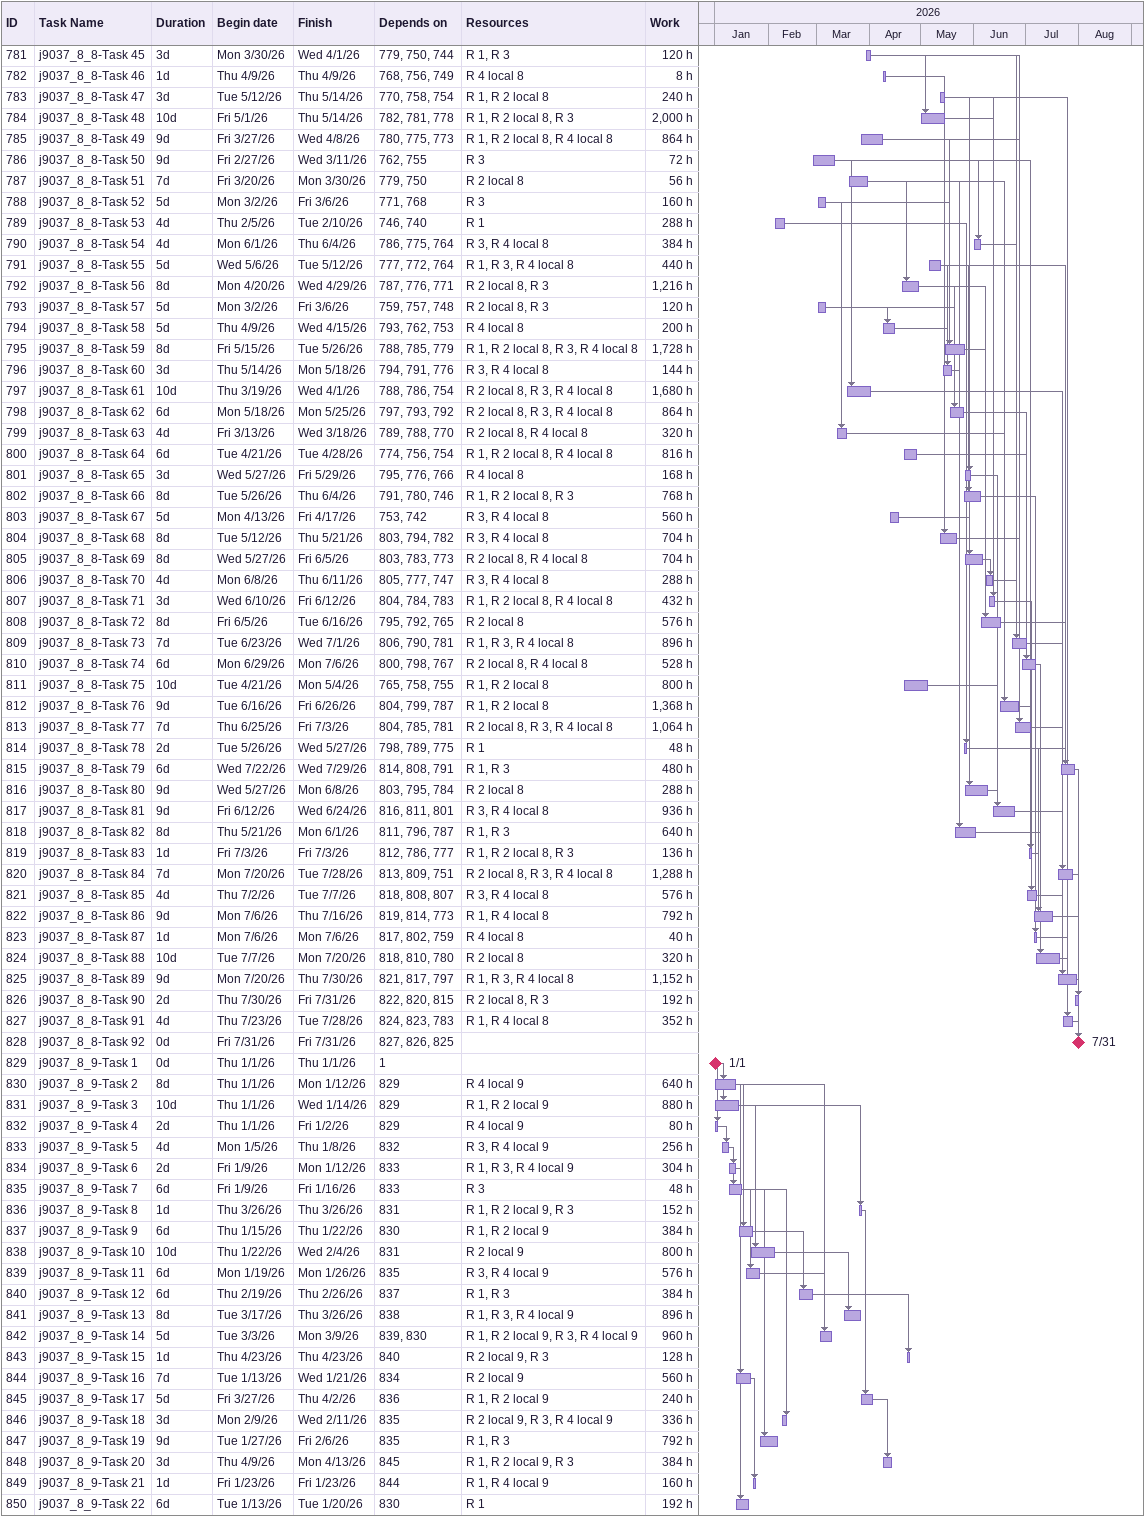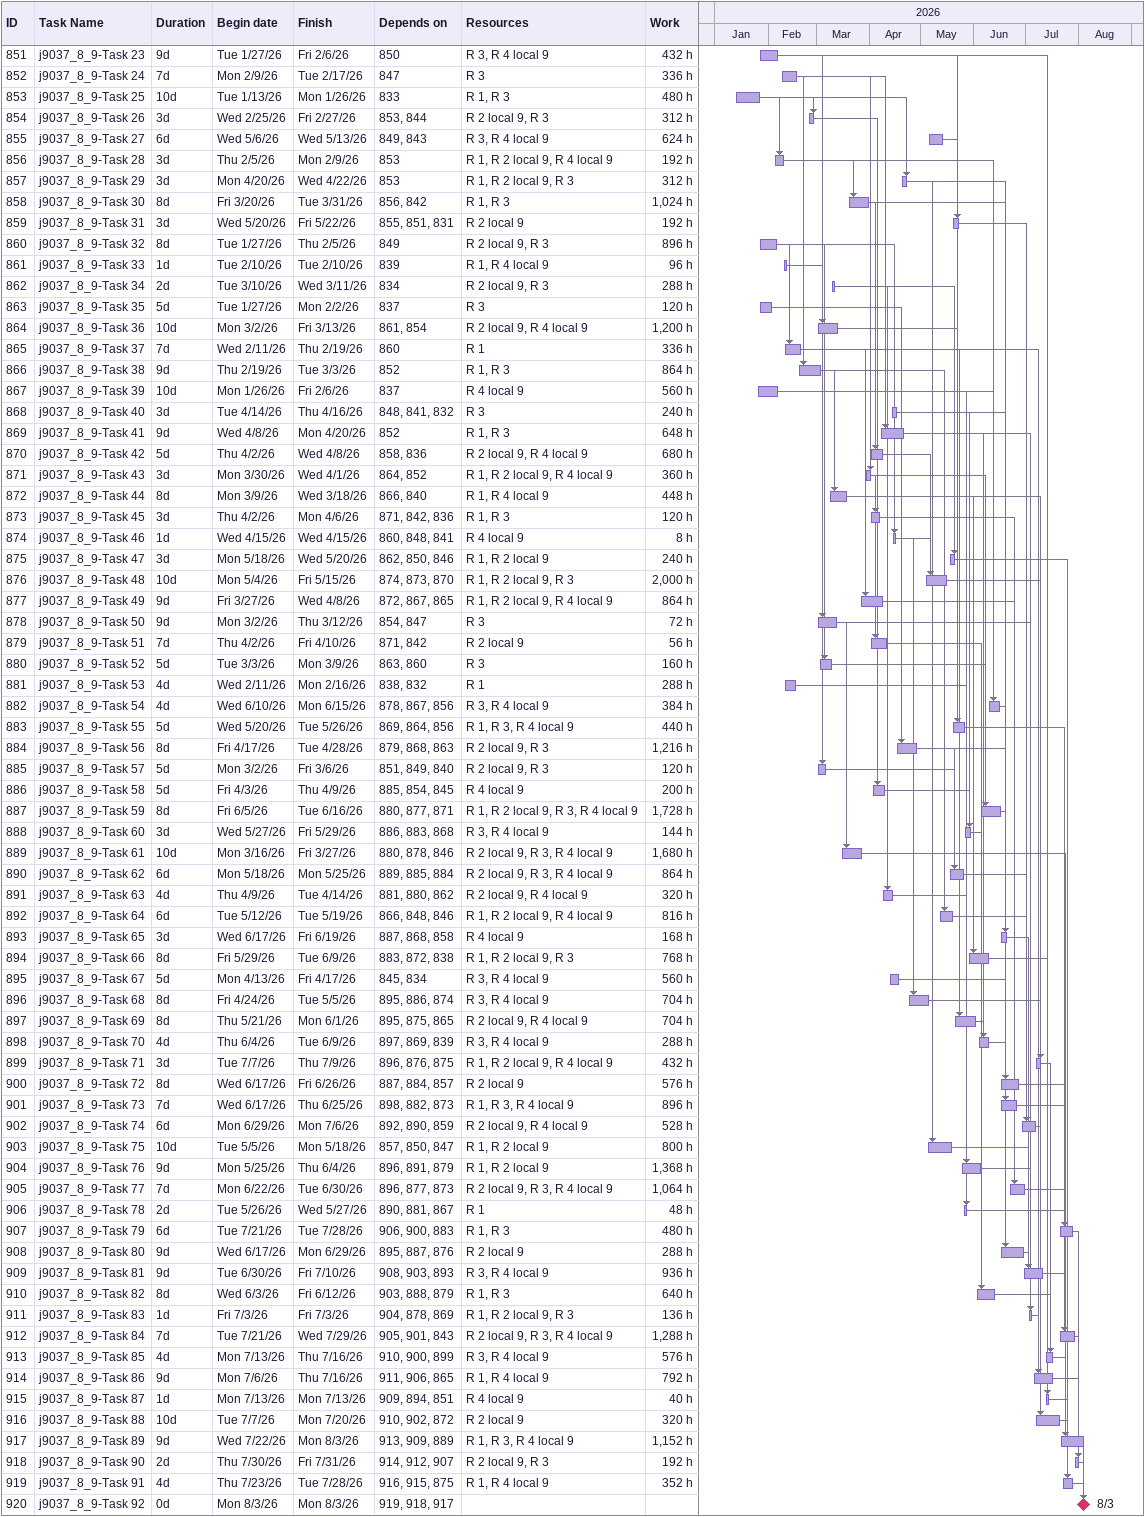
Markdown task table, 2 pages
| ID | Task | Duration | Start | Finish | Predecessors | Resources | Work (h) |
|---|---|---|---|---|---|---|---|
| 781 | j9037_8_8-Task 45 | 3d | 2026-03-30 | 2026-04-01 | 779, 750, 744 | R 1, R 3 | 120 |
| 782 | j9037_8_8-Task 46 | 1d | 2026-04-09 | 2026-04-09 | 768, 756, 749 | R 4 local 8 | 8 |
| 783 | j9037_8_8-Task 47 | 3d | 2026-05-12 | 2026-05-14 | 770, 758, 754 | R 1, R 2 local 8 | 240 |
| 784 | j9037_8_8-Task 48 | 10d | 2026-05-01 | 2026-05-14 | 782, 781, 778 | R 1, R 2 local 8, R 3 | 2000 |
| 785 | j9037_8_8-Task 49 | 9d | 2026-03-27 | 2026-04-08 | 780, 775, 773 | R 1, R 2 local 8, R 4 local 8 | 864 |
| 786 | j9037_8_8-Task 50 | 9d | 2026-02-27 | 2026-03-11 | 762, 755 | R 3 | 72 |
| 787 | j9037_8_8-Task 51 | 7d | 2026-03-20 | 2026-03-30 | 779, 750 | R 2 local 8 | 56 |
| 788 | j9037_8_8-Task 52 | 5d | 2026-03-02 | 2026-03-06 | 771, 768 | R 3 | 160 |
| 789 | j9037_8_8-Task 53 | 4d | 2026-02-05 | 2026-02-10 | 746, 740 | R 1 | 288 |
| 790 | j9037_8_8-Task 54 | 4d | 2026-06-01 | 2026-06-04 | 786, 775, 764 | R 3, R 4 local 8 | 384 |
| 791 | j9037_8_8-Task 55 | 5d | 2026-05-06 | 2026-05-12 | 777, 772, 764 | R 1, R 3, R 4 local 8 | 440 |
| 792 | j9037_8_8-Task 56 | 8d | 2026-04-20 | 2026-04-29 | 787, 776, 771 | R 2 local 8, R 3 | 1216 |
| 793 | j9037_8_8-Task 57 | 5d | 2026-03-02 | 2026-03-06 | 759, 757, 748 | R 2 local 8, R 3 | 120 |
| 794 | j9037_8_8-Task 58 | 5d | 2026-04-09 | 2026-04-15 | 793, 762, 753 | R 4 local 8 | 200 |
| 795 | j9037_8_8-Task 59 | 8d | 2026-05-15 | 2026-05-26 | 788, 785, 779 | R 1, R 2 local 8, R 3, R 4 local 8 | 1728 |
| 796 | j9037_8_8-Task 60 | 3d | 2026-05-14 | 2026-05-18 | 794, 791, 776 | R 3, R 4 local 8 | 144 |
| 797 | j9037_8_8-Task 61 | 10d | 2026-03-19 | 2026-04-01 | 788, 786, 754 | R 2 local 8, R 3, R 4 local 8 | 1680 |
| 798 | j9037_8_8-Task 62 | 6d | 2026-05-18 | 2026-05-25 | 797, 793, 792 | R 2 local 8, R 3, R 4 local 8 | 864 |
| 799 | j9037_8_8-Task 63 | 4d | 2026-03-13 | 2026-03-18 | 789, 788, 770 | R 2 local 8, R 4 local 8 | 320 |
| 800 | j9037_8_8-Task 64 | 6d | 2026-04-21 | 2026-04-28 | 774, 756, 754 | R 1, R 2 local 8, R 4 local 8 | 816 |
| 801 | j9037_8_8-Task 65 | 3d | 2026-05-27 | 2026-05-29 | 795, 776, 766 | R 4 local 8 | 168 |
| 802 | j9037_8_8-Task 66 | 8d | 2026-05-26 | 2026-06-04 | 791, 780, 746 | R 1, R 2 local 8, R 3 | 768 |
| 803 | j9037_8_8-Task 67 | 5d | 2026-04-13 | 2026-04-17 | 753, 742 | R 3, R 4 local 8 | 560 |
| 804 | j9037_8_8-Task 68 | 8d | 2026-05-12 | 2026-05-21 | 803, 794, 782 | R 3, R 4 local 8 | 704 |
| 805 | j9037_8_8-Task 69 | 8d | 2026-05-27 | 2026-06-05 | 803, 783, 773 | R 2 local 8, R 4 local 8 | 704 |
| 806 | j9037_8_8-Task 70 | 4d | 2026-06-08 | 2026-06-11 | 805, 777, 747 | R 3, R 4 local 8 | 288 |
| 807 | j9037_8_8-Task 71 | 3d | 2026-06-10 | 2026-06-12 | 804, 784, 783 | R 1, R 2 local 8, R 4 local 8 | 432 |
| 808 | j9037_8_8-Task 72 | 8d | 2026-06-05 | 2026-06-16 | 795, 792, 765 | R 2 local 8 | 576 |
| 809 | j9037_8_8-Task 73 | 7d | 2026-06-23 | 2026-07-01 | 806, 790, 781 | R 1, R 3, R 4 local 8 | 896 |
| 810 | j9037_8_8-Task 74 | 6d | 2026-06-29 | 2026-07-06 | 800, 798, 767 | R 2 local 8, R 4 local 8 | 528 |
| 811 | j9037_8_8-Task 75 | 10d | 2026-04-21 | 2026-05-04 | 765, 758, 755 | R 1, R 2 local 8 | 800 |
| 812 | j9037_8_8-Task 76 | 9d | 2026-06-16 | 2026-06-26 | 804, 799, 787 | R 1, R 2 local 8 | 1368 |
| 813 | j9037_8_8-Task 77 | 7d | 2026-06-25 | 2026-07-03 | 804, 785, 781 | R 2 local 8, R 3, R 4 local 8 | 1064 |
| 814 | j9037_8_8-Task 78 | 2d | 2026-05-26 | 2026-05-27 | 798, 789, 775 | R 1 | 48 |
| 815 | j9037_8_8-Task 79 | 6d | 2026-07-22 | 2026-07-29 | 814, 808, 791 | R 1, R 3 | 480 |
| 816 | j9037_8_8-Task 80 | 9d | 2026-05-27 | 2026-06-08 | 803, 795, 784 | R 2 local 8 | 288 |
| 817 | j9037_8_8-Task 81 | 9d | 2026-06-12 | 2026-06-24 | 816, 811, 801 | R 3, R 4 local 8 | 936 |
| 818 | j9037_8_8-Task 82 | 8d | 2026-05-21 | 2026-06-01 | 811, 796, 787 | R 1, R 3 | 640 |
| 819 | j9037_8_8-Task 83 | 1d | 2026-07-03 | 2026-07-03 | 812, 786, 777 | R 1, R 2 local 8, R 3 | 136 |
| 820 | j9037_8_8-Task 84 | 7d | 2026-07-20 | 2026-07-28 | 813, 809, 751 | R 2 local 8, R 3, R 4 local 8 | 1288 |
| 821 | j9037_8_8-Task 85 | 4d | 2026-07-02 | 2026-07-07 | 818, 808, 807 | R 3, R 4 local 8 | 576 |
| 822 | j9037_8_8-Task 86 | 9d | 2026-07-06 | 2026-07-16 | 819, 814, 773 | R 1, R 4 local 8 | 792 |
| 823 | j9037_8_8-Task 87 | 1d | 2026-07-06 | 2026-07-06 | 817, 802, 759 | R 4 local 8 | 40 |
| 824 | j9037_8_8-Task 88 | 10d | 2026-07-07 | 2026-07-20 | 818, 810, 780 | R 2 local 8 | 320 |
| 825 | j9037_8_8-Task 89 | 9d | 2026-07-20 | 2026-07-30 | 821, 817, 797 | R 1, R 3, R 4 local 8 | 1152 |
| 826 | j9037_8_8-Task 90 | 2d | 2026-07-30 | 2026-07-31 | 822, 820, 815 | R 2 local 8, R 3 | 192 |
| 827 | j9037_8_8-Task 91 | 4d | 2026-07-23 | 2026-07-28 | 824, 823, 783 | R 1, R 4 local 8 | 352 |
| 828 | j9037_8_8-Task 92 | 0d | 2026-07-31 | 2026-07-31 | 827, 826, 825 |  |  |
| 829 | j9037_8_9-Task 1 | 0d | 2026-01-01 | 2026-01-01 | 1 |  |  |
| 830 | j9037_8_9-Task 2 | 8d | 2026-01-01 | 2026-01-12 | 829 | R 4 local 9 | 640 |
| 831 | j9037_8_9-Task 3 | 10d | 2026-01-01 | 2026-01-14 | 829 | R 1, R 2 local 9 | 880 |
| 832 | j9037_8_9-Task 4 | 2d | 2026-01-01 | 2026-01-02 | 829 | R 4 local 9 | 80 |
| 833 | j9037_8_9-Task 5 | 4d | 2026-01-05 | 2026-01-08 | 832 | R 3, R 4 local 9 | 256 |
| 834 | j9037_8_9-Task 6 | 2d | 2026-01-09 | 2026-01-12 | 833 | R 1, R 3, R 4 local 9 | 304 |
| 835 | j9037_8_9-Task 7 | 6d | 2026-01-09 | 2026-01-16 | 833 | R 3 | 48 |
| 836 | j9037_8_9-Task 8 | 1d | 2026-03-26 | 2026-03-26 | 831 | R 1, R 2 local 9, R 3 | 152 |
| 837 | j9037_8_9-Task 9 | 6d | 2026-01-15 | 2026-01-22 | 830 | R 1, R 2 local 9 | 384 |
| 838 | j9037_8_9-Task 10 | 10d | 2026-01-22 | 2026-02-04 | 831 | R 2 local 9 | 800 |
| 839 | j9037_8_9-Task 11 | 6d | 2026-01-19 | 2026-01-26 | 835 | R 3, R 4 local 9 | 576 |
| 840 | j9037_8_9-Task 12 | 6d | 2026-02-19 | 2026-02-26 | 837 | R 1, R 3 | 384 |
| 841 | j9037_8_9-Task 13 | 8d | 2026-03-17 | 2026-03-26 | 838 | R 1, R 3, R 4 local 9 | 896 |
| 842 | j9037_8_9-Task 14 | 5d | 2026-03-03 | 2026-03-09 | 839, 830 | R 1, R 2 local 9, R 3, R 4 local 9 | 960 |
| 843 | j9037_8_9-Task 15 | 1d | 2026-04-23 | 2026-04-23 | 840 | R 2 local 9, R 3 | 128 |
| 844 | j9037_8_9-Task 16 | 7d | 2026-01-13 | 2026-01-21 | 834 | R 2 local 9 | 560 |
| 845 | j9037_8_9-Task 17 | 5d | 2026-03-27 | 2026-04-02 | 836 | R 1, R 2 local 9 | 240 |
| 846 | j9037_8_9-Task 18 | 3d | 2026-02-09 | 2026-02-11 | 835 | R 2 local 9, R 3, R 4 local 9 | 336 |
| 847 | j9037_8_9-Task 19 | 9d | 2026-01-27 | 2026-02-06 | 835 | R 1, R 3 | 792 |
| 848 | j9037_8_9-Task 20 | 3d | 2026-04-09 | 2026-04-13 | 845 | R 1, R 2 local 9, R 3 | 384 |
| 849 | j9037_8_9-Task 21 | 1d | 2026-01-23 | 2026-01-23 | 844 | R 1, R 4 local 9 | 160 |
| 850 | j9037_8_9-Task 22 | 6d | 2026-01-13 | 2026-01-20 | 830 | R 1 | 192 |
| 851 | j9037_8_9-Task 23 | 9d | 2026-01-27 | 2026-02-06 | 850 | R 3, R 4 local 9 | 432 |
| 852 | j9037_8_9-Task 24 | 7d | 2026-02-09 | 2026-02-17 | 847 | R 3 | 336 |
| 853 | j9037_8_9-Task 25 | 10d | 2026-01-13 | 2026-01-26 | 833 | R 1, R 3 | 480 |
| 854 | j9037_8_9-Task 26 | 3d | 2026-02-25 | 2026-02-27 | 853, 844 | R 2 local 9, R 3 | 312 |
| 855 | j9037_8_9-Task 27 | 6d | 2026-05-06 | 2026-05-13 | 849, 843 | R 3, R 4 local 9 | 624 |
| 856 | j9037_8_9-Task 28 | 3d | 2026-02-05 | 2026-02-09 | 853 | R 1, R 2 local 9, R 4 local 9 | 192 |
| 857 | j9037_8_9-Task 29 | 3d | 2026-04-20 | 2026-04-22 | 853 | R 1, R 2 local 9, R 3 | 312 |
| 858 | j9037_8_9-Task 30 | 8d | 2026-03-20 | 2026-03-31 | 856, 842 | R 1, R 3 | 1024 |
| 859 | j9037_8_9-Task 31 | 3d | 2026-05-20 | 2026-05-22 | 855, 851, 831 | R 2 local 9 | 192 |
| 860 | j9037_8_9-Task 32 | 8d | 2026-01-27 | 2026-02-05 | 849 | R 2 local 9, R 3 | 896 |
| 861 | j9037_8_9-Task 33 | 1d | 2026-02-10 | 2026-02-10 | 839 | R 1, R 4 local 9 | 96 |
| 862 | j9037_8_9-Task 34 | 2d | 2026-03-10 | 2026-03-11 | 834 | R 2 local 9, R 3 | 288 |
| 863 | j9037_8_9-Task 35 | 5d | 2026-01-27 | 2026-02-02 | 837 | R 3 | 120 |
| 864 | j9037_8_9-Task 36 | 10d | 2026-03-02 | 2026-03-13 | 861, 854 | R 2 local 9, R 4 local 9 | 1200 |
| 865 | j9037_8_9-Task 37 | 7d | 2026-02-11 | 2026-02-19 | 860 | R 1 | 336 |
| 866 | j9037_8_9-Task 38 | 9d | 2026-02-19 | 2026-03-03 | 852 | R 1, R 3 | 864 |
| 867 | j9037_8_9-Task 39 | 10d | 2026-01-26 | 2026-02-06 | 837 | R 4 local 9 | 560 |
| 868 | j9037_8_9-Task 40 | 3d | 2026-04-14 | 2026-04-16 | 848, 841, 832 | R 3 | 240 |
| 869 | j9037_8_9-Task 41 | 9d | 2026-04-08 | 2026-04-20 | 852 | R 1, R 3 | 648 |
| 870 | j9037_8_9-Task 42 | 5d | 2026-04-02 | 2026-04-08 | 858, 836 | R 2 local 9, R 4 local 9 | 680 |
| 871 | j9037_8_9-Task 43 | 3d | 2026-03-30 | 2026-04-01 | 864, 852 | R 1, R 2 local 9, R 4 local 9 | 360 |
| 872 | j9037_8_9-Task 44 | 8d | 2026-03-09 | 2026-03-18 | 866, 840 | R 1, R 4 local 9 | 448 |
| 873 | j9037_8_9-Task 45 | 3d | 2026-04-02 | 2026-04-06 | 871, 842, 836 | R 1, R 3 | 120 |
| 874 | j9037_8_9-Task 46 | 1d | 2026-04-15 | 2026-04-15 | 860, 848, 841 | R 4 local 9 | 8 |
| 875 | j9037_8_9-Task 47 | 3d | 2026-05-18 | 2026-05-20 | 862, 850, 846 | R 1, R 2 local 9 | 240 |
| 876 | j9037_8_9-Task 48 | 10d | 2026-05-04 | 2026-05-15 | 874, 873, 870 | R 1, R 2 local 9, R 3 | 2000 |
| 877 | j9037_8_9-Task 49 | 9d | 2026-03-27 | 2026-04-08 | 872, 867, 865 | R 1, R 2 local 9, R 4 local 9 | 864 |
| 878 | j9037_8_9-Task 50 | 9d | 2026-03-02 | 2026-03-12 | 854, 847 | R 3 | 72 |
| 879 | j9037_8_9-Task 51 | 7d | 2026-04-02 | 2026-04-10 | 871, 842 | R 2 local 9 | 56 |
| 880 | j9037_8_9-Task 52 | 5d | 2026-03-03 | 2026-03-09 | 863, 860 | R 3 | 160 |
| 881 | j9037_8_9-Task 53 | 4d | 2026-02-11 | 2026-02-16 | 838, 832 | R 1 | 288 |
| 882 | j9037_8_9-Task 54 | 4d | 2026-06-10 | 2026-06-15 | 878, 867, 856 | R 3, R 4 local 9 | 384 |
| 883 | j9037_8_9-Task 55 | 5d | 2026-05-20 | 2026-05-26 | 869, 864, 856 | R 1, R 3, R 4 local 9 | 440 |
| 884 | j9037_8_9-Task 56 | 8d | 2026-04-17 | 2026-04-28 | 879, 868, 863 | R 2 local 9, R 3 | 1216 |
| 885 | j9037_8_9-Task 57 | 5d | 2026-03-02 | 2026-03-06 | 851, 849, 840 | R 2 local 9, R 3 | 120 |
| 886 | j9037_8_9-Task 58 | 5d | 2026-04-03 | 2026-04-09 | 885, 854, 845 | R 4 local 9 | 200 |
| 887 | j9037_8_9-Task 59 | 8d | 2026-06-05 | 2026-06-16 | 880, 877, 871 | R 1, R 2 local 9, R 3, R 4 local 9 | 1728 |
| 888 | j9037_8_9-Task 60 | 3d | 2026-05-27 | 2026-05-29 | 886, 883, 868 | R 3, R 4 local 9 | 144 |
| 889 | j9037_8_9-Task 61 | 10d | 2026-03-16 | 2026-03-27 | 880, 878, 846 | R 2 local 9, R 3, R 4 local 9 | 1680 |
| 890 | j9037_8_9-Task 62 | 6d | 2026-05-18 | 2026-05-25 | 889, 885, 884 | R 2 local 9, R 3, R 4 local 9 | 864 |
| 891 | j9037_8_9-Task 63 | 4d | 2026-04-09 | 2026-04-14 | 881, 880, 862 | R 2 local 9, R 4 local 9 | 320 |
| 892 | j9037_8_9-Task 64 | 6d | 2026-05-12 | 2026-05-19 | 866, 848, 846 | R 1, R 2 local 9, R 4 local 9 | 816 |
| 893 | j9037_8_9-Task 65 | 3d | 2026-06-17 | 2026-06-19 | 887, 868, 858 | R 4 local 9 | 168 |
| 894 | j9037_8_9-Task 66 | 8d | 2026-05-29 | 2026-06-09 | 883, 872, 838 | R 1, R 2 local 9, R 3 | 768 |
| 895 | j9037_8_9-Task 67 | 5d | 2026-04-13 | 2026-04-17 | 845, 834 | R 3, R 4 local 9 | 560 |
| 896 | j9037_8_9-Task 68 | 8d | 2026-04-24 | 2026-05-05 | 895, 886, 874 | R 3, R 4 local 9 | 704 |
| 897 | j9037_8_9-Task 69 | 8d | 2026-05-21 | 2026-06-01 | 895, 875, 865 | R 2 local 9, R 4 local 9 | 704 |
| 898 | j9037_8_9-Task 70 | 4d | 2026-06-04 | 2026-06-09 | 897, 869, 839 | R 3, R 4 local 9 | 288 |
| 899 | j9037_8_9-Task 71 | 3d | 2026-07-07 | 2026-07-09 | 896, 876, 875 | R 1, R 2 local 9, R 4 local 9 | 432 |
| 900 | j9037_8_9-Task 72 | 8d | 2026-06-17 | 2026-06-26 | 887, 884, 857 | R 2 local 9 | 576 |
| 901 | j9037_8_9-Task 73 | 7d | 2026-06-17 | 2026-06-25 | 898, 882, 873 | R 1, R 3, R 4 local 9 | 896 |
| 902 | j9037_8_9-Task 74 | 6d | 2026-06-29 | 2026-07-06 | 892, 890, 859 | R 2 local 9, R 4 local 9 | 528 |
| 903 | j9037_8_9-Task 75 | 10d | 2026-05-05 | 2026-05-18 | 857, 850, 847 | R 1, R 2 local 9 | 800 |
| 904 | j9037_8_9-Task 76 | 9d | 2026-05-25 | 2026-06-04 | 896, 891, 879 | R 1, R 2 local 9 | 1368 |
| 905 | j9037_8_9-Task 77 | 7d | 2026-06-22 | 2026-06-30 | 896, 877, 873 | R 2 local 9, R 3, R 4 local 9 | 1064 |
| 906 | j9037_8_9-Task 78 | 2d | 2026-05-26 | 2026-05-27 | 890, 881, 867 | R 1 | 48 |
| 907 | j9037_8_9-Task 79 | 6d | 2026-07-21 | 2026-07-28 | 906, 900, 883 | R 1, R 3 | 480 |
| 908 | j9037_8_9-Task 80 | 9d | 2026-06-17 | 2026-06-29 | 895, 887, 876 | R 2 local 9 | 288 |
| 909 | j9037_8_9-Task 81 | 9d | 2026-06-30 | 2026-07-10 | 908, 903, 893 | R 3, R 4 local 9 | 936 |
| 910 | j9037_8_9-Task 82 | 8d | 2026-06-03 | 2026-06-12 | 903, 888, 879 | R 1, R 3 | 640 |
| 911 | j9037_8_9-Task 83 | 1d | 2026-07-03 | 2026-07-03 | 904, 878, 869 | R 1, R 2 local 9, R 3 | 136 |
| 912 | j9037_8_9-Task 84 | 7d | 2026-07-21 | 2026-07-29 | 905, 901, 843 | R 2 local 9, R 3, R 4 local 9 | 1288 |
| 913 | j9037_8_9-Task 85 | 4d | 2026-07-13 | 2026-07-16 | 910, 900, 899 | R 3, R 4 local 9 | 576 |
| 914 | j9037_8_9-Task 86 | 9d | 2026-07-06 | 2026-07-16 | 911, 906, 865 | R 1, R 4 local 9 | 792 |
| 915 | j9037_8_9-Task 87 | 1d | 2026-07-13 | 2026-07-13 | 909, 894, 851 | R 4 local 9 | 40 |
| 916 | j9037_8_9-Task 88 | 10d | 2026-07-07 | 2026-07-20 | 910, 902, 872 | R 2 local 9 | 320 |
| 917 | j9037_8_9-Task 89 | 9d | 2026-07-22 | 2026-08-03 | 913, 909, 889 | R 1, R 3, R 4 local 9 | 1152 |
| 918 | j9037_8_9-Task 90 | 2d | 2026-07-30 | 2026-07-31 | 914, 912, 907 | R 2 local 9, R 3 | 192 |
| 919 | j9037_8_9-Task 91 | 4d | 2026-07-23 | 2026-07-28 | 916, 915, 875 | R 1, R 4 local 9 | 352 |
| 920 | j9037_8_9-Task 92 | 0d | 2026-08-03 | 2026-08-03 | 919, 918, 917 |  |  |
